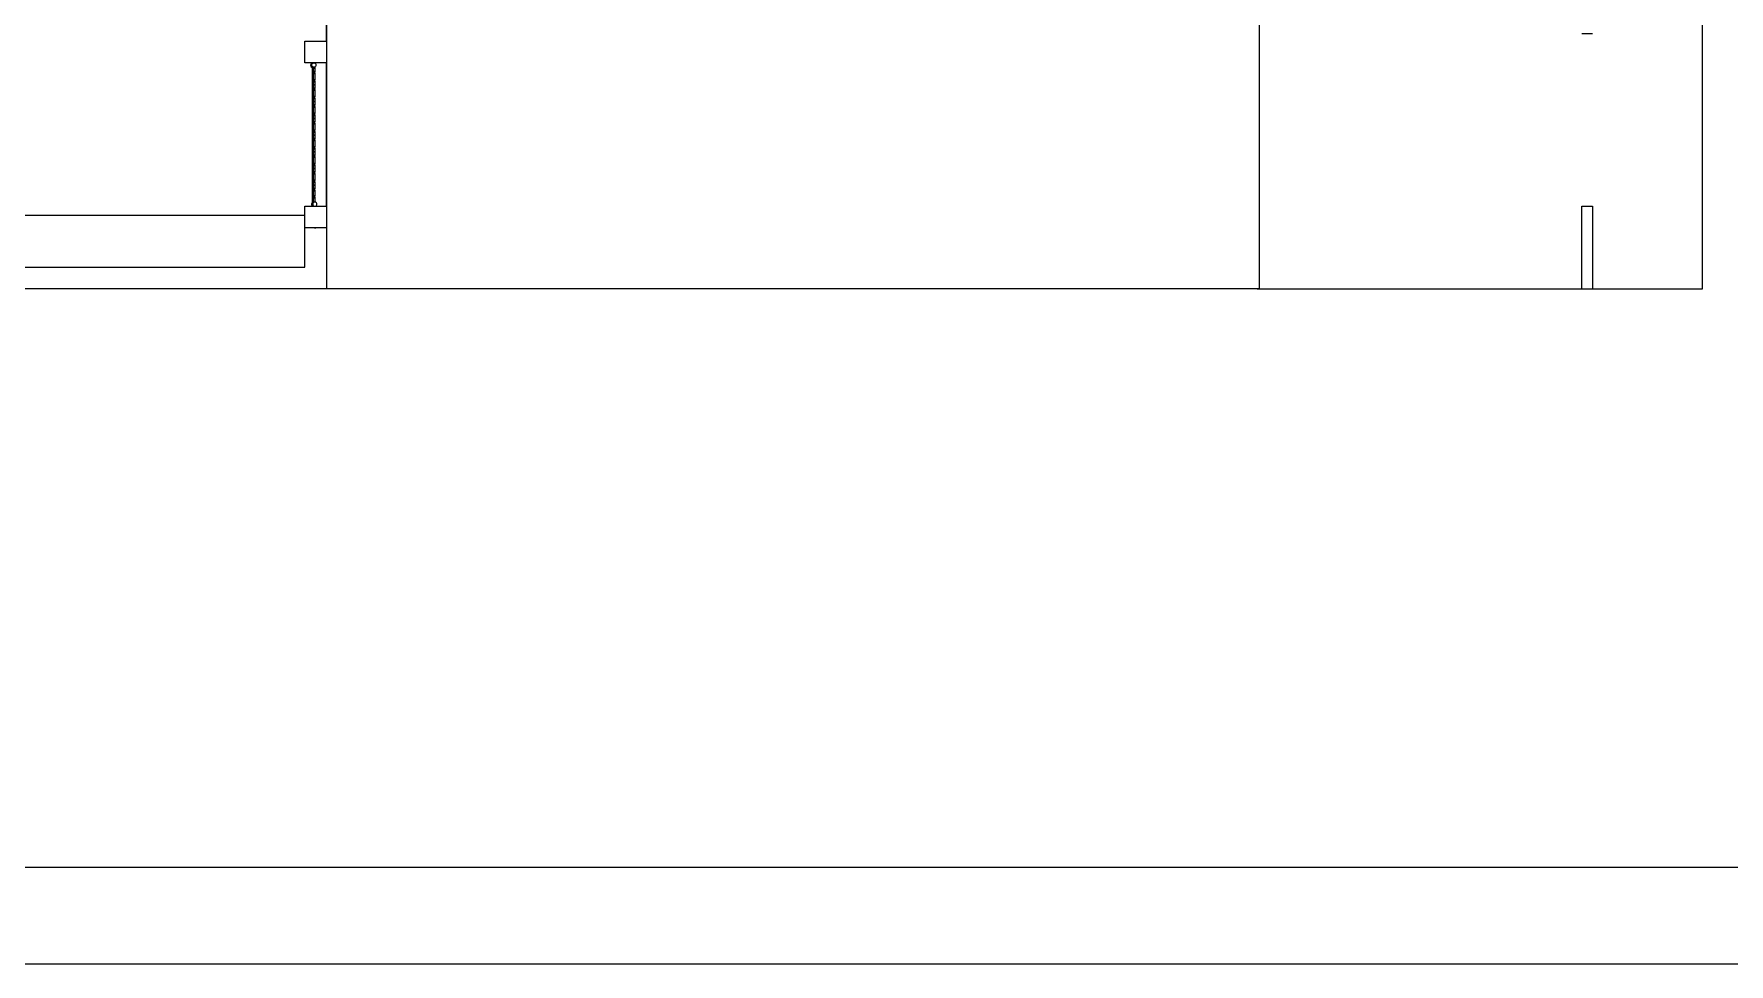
# Model space of a CAD drawing. Header units: inches. Extents: x -6210 to 141093, y -2740 to 21225.
# Drawn here: x 100887 to 102305, y 6209 to 6987 of the extents above; entities that cross this region are included whole.
import ezdxf

# ---------------------------------------------------------------- set-up
doc = ezdxf.new("R2010")
doc.units = ezdxf.units.IN
doc.header["$LTSCALE"] = 100
doc.header["$MEASUREMENT"] = 0
doc.layers.add('car area', color=53, linetype='Continuous')
doc.layers.add('SEAL', color=5, linetype='Continuous')

msp = doc.modelspace()

# ---------------------------------------------------------------- linework, layer by layer
at = {"layer": 'car area'}
for p, q in [((102282.54673, 6773.46781), (102282.54673, 9173.42073)), ((101911.9915, 6773.46781), (101911.9915, 7315.49586)), ((101911.94391, 7046.45414), (101911.94391, 6773.46781)), ((101131.93703, 6980.4679), (101131.93703, 7040.4679)), ((101131.93703, 7040.4679), (101131.93703, 6980.4679)), ((101113.93703, 6980.4679), (101131.93703, 6980.4679)), ((101113.93703, 6962.4679), (101113.93703, 6980.4679)), ((101131.93703, 6980.4679), (101131.93703, 6962.4679)), ((102190.69923, 6986.66917), (102181.69923, 6986.66917)), ((101131.93703, 6962.4679), (101113.93703, 6962.4679)), ((101131.93703, 6842.4679), (101131.93703, 6962.4679)), ((101131.93703, 6962.4679), (101131.93703, 6842.4679)), ((101120.20555, 6958.02695), (101120.20555, 6958.77287)), ((101120.20555, 6958.02695), (101121.20555, 6958.02695)), ((101120.20555, 6944.02695), (101120.20555, 6958.02695)), ((101121.20555, 6958.02695), (101120.20555, 6958.02695)), ((101121.20555, 6958.01551), (101121.20555, 6958.77287)), ((101121.20555, 6958.01551), (101122.20555, 6958.01551)), ((101121.20555, 6955.01551), (101121.20555, 6958.01551)), ((101122.20555, 6958.01551), (101121.20555, 6958.01551)), ((101121.20555, 6955.01551), (101121.20555, 6954.01551)), ((101121.20555, 6955.01551), (101121.50555, 6955.01551)), ((101121.20555, 6954.01551), (101121.50555, 6954.01551)), ((101121.20555, 6948.01551), (101121.20555, 6954.01551)), ((101121.20555, 6948.01551), (101121.20555, 6947.01551)), ((101121.20555, 6948.01551), (101121.50555, 6948.01551)), ((101121.20555, 6947.01551), (101121.50555, 6947.01551)), ((101121.20555, 6944.01551), (101121.20555, 6947.01551)), ((101121.50555, 6955.51551), (101121.50555, 6954.51551)), ((101121.50555, 6955.51551), (101121.80555, 6955.51551)), ((101121.50555, 6954.51551), (101121.50555, 6953.51551)), ((101121.50555, 6954.51551), (101121.80555, 6954.51551)), ((101121.50555, 6953.51551), (101121.80555, 6953.51551)), ((101121.50555, 6948.51551), (101121.50555, 6947.51551)), ((101121.50555, 6948.51551), (101121.80555, 6948.51551)), ((101121.50555, 6947.51551), (101121.50555, 6946.51551)), ((101121.50555, 6947.51551), (101121.80555, 6947.51551)), ((101121.50555, 6946.51551), (101121.80555, 6946.51551)), ((101121.80555, 6954.51551), (101121.80555, 6955.51551)), ((101121.80555, 6955.01551), (101122.20555, 6955.01551)), ((101121.80555, 6953.51551), (101121.80555, 6954.51551)), ((101121.80555, 6954.01551), (101122.20555, 6954.01551)), ((101121.80555, 6947.51551), (101121.80555, 6948.51551)), ((101121.80555, 6948.01551), (101122.20555, 6948.01551)), ((101121.80555, 6946.51551), (101121.80555, 6947.51551)), ((101121.80555, 6947.01551), (101122.20555, 6947.01551)), ((101122.20555, 6958.95507), (101122.20555, 6958.01551)), ((101122.20555, 6958.01551), (101122.20555, 6955.01551)), ((101122.20555, 6954.01551), (101122.20555, 6955.01551)), ((101122.20555, 6954.01551), (101122.20555, 6948.01551)), ((101122.20555, 6947.01551), (101122.20555, 6948.01551)), ((101122.20555, 6947.01551), (101122.20555, 6944.01551)), ((101120.20555, 6944.02695), (101121.20555, 6944.02695)), ((101120.20555, 6930.02695), (101120.20555, 6944.02695)), ((101121.20555, 6944.02695), (101120.20555, 6944.02695)), ((101121.20555, 6944.01551), (101122.20555, 6944.01551)), ((101121.20555, 6941.01551), (101121.20555, 6944.01551)), ((101122.20555, 6944.01551), (101121.20555, 6944.01551)), ((101121.20555, 6941.01551), (101121.20555, 6940.01551)), ((101121.20555, 6941.01551), (101121.50555, 6941.01551)), ((101121.20555, 6940.01551), (101121.50555, 6940.01551)), ((101121.20555, 6934.01551), (101121.20555, 6940.01551)), ((101121.20555, 6934.01551), (101121.20555, 6933.01551)), ((101121.20555, 6934.01551), (101121.50555, 6934.01551)), ((101121.20555, 6933.01551), (101121.50555, 6933.01551)), ((101121.20555, 6930.01551), (101121.20555, 6933.01551)), ((101121.50555, 6941.51551), (101121.50555, 6940.51551)), ((101121.50555, 6941.51551), (101121.80555, 6941.51551)), ((101121.50555, 6940.51551), (101121.50555, 6939.51551)), ((101121.50555, 6940.51551), (101121.80555, 6940.51551)), ((101121.50555, 6939.51551), (101121.80555, 6939.51551)), ((101121.50555, 6934.51551), (101121.50555, 6933.51551)), ((101121.50555, 6934.51551), (101121.80555, 6934.51551)), ((101121.50555, 6933.51551), (101121.50555, 6932.51551)), ((101121.50555, 6933.51551), (101121.80555, 6933.51551)), ((101121.50555, 6932.51551), (101121.80555, 6932.51551)), ((101121.80555, 6940.51551), (101121.80555, 6941.51551)), ((101121.80555, 6941.01551), (101122.20555, 6941.01551)), ((101121.80555, 6939.51551), (101121.80555, 6940.51551)), ((101121.80555, 6940.01551), (101122.20555, 6940.01551)), ((101121.80555, 6933.51551), (101121.80555, 6934.51551)), ((101121.80555, 6934.01551), (101122.20555, 6934.01551)), ((101121.80555, 6932.51551), (101121.80555, 6933.51551)), ((101121.80555, 6933.01551), (101122.20555, 6933.01551)), ((101122.20555, 6944.01551), (101122.20555, 6941.01551)), ((101122.20555, 6940.01551), (101122.20555, 6941.01551)), ((101122.20555, 6940.01551), (101122.20555, 6934.01551)), ((101122.20555, 6933.01551), (101122.20555, 6934.01551)), ((101122.20555, 6933.01551), (101122.20555, 6930.01551)), ((101120.20555, 6930.02695), (101121.20555, 6930.02695)), ((101120.20555, 6916.02695), (101120.20555, 6930.02695)), ((101121.20555, 6930.02695), (101120.20555, 6930.02695)), ((101121.20555, 6930.01551), (101122.20555, 6930.01551)), ((101121.20555, 6927.01551), (101121.20555, 6930.01551)), ((101122.20555, 6930.01551), (101121.20555, 6930.01551)), ((101121.20555, 6927.01551), (101121.20555, 6926.01551)), ((101121.20555, 6927.01551), (101121.50555, 6927.01551)), ((101121.20555, 6926.01551), (101121.50555, 6926.01551)), ((101121.20555, 6920.01551), (101121.20555, 6926.01551)), ((101121.20555, 6920.01551), (101121.20555, 6919.01551)), ((101121.20555, 6920.01551), (101121.50555, 6920.01551)), ((101121.20555, 6919.01551), (101121.50555, 6919.01551)), ((101121.20555, 6916.01551), (101121.20555, 6919.01551)), ((101121.50555, 6927.51551), (101121.50555, 6926.51551)), ((101121.50555, 6927.51551), (101121.80555, 6927.51551)), ((101121.50555, 6926.51551), (101121.50555, 6925.51551)), ((101121.50555, 6926.51551), (101121.80555, 6926.51551)), ((101121.50555, 6925.51551), (101121.80555, 6925.51551)), ((101121.50555, 6920.51551), (101121.50555, 6919.51551)), ((101121.50555, 6920.51551), (101121.80555, 6920.51551)), ((101121.50555, 6919.51551), (101121.50555, 6918.51551)), ((101121.50555, 6919.51551), (101121.80555, 6919.51551)), ((101121.50555, 6918.51551), (101121.80555, 6918.51551)), ((101121.80555, 6926.51551), (101121.80555, 6927.51551)), ((101121.80555, 6927.01551), (101122.20555, 6927.01551)), ((101121.80555, 6925.51551), (101121.80555, 6926.51551)), ((101121.80555, 6926.01551), (101122.20555, 6926.01551)), ((101121.80555, 6919.51551), (101121.80555, 6920.51551)), ((101121.80555, 6920.01551), (101122.20555, 6920.01551)), ((101121.80555, 6918.51551), (101121.80555, 6919.51551)), ((101121.80555, 6919.01551), (101122.20555, 6919.01551)), ((101122.20555, 6930.01551), (101122.20555, 6927.01551)), ((101122.20555, 6926.01551), (101122.20555, 6927.01551)), ((101122.20555, 6926.01551), (101122.20555, 6920.01551)), ((101122.20555, 6919.01551), (101122.20555, 6920.01551)), ((101122.20555, 6919.01551), (101122.20555, 6916.01551)), ((101120.20555, 6916.02695), (101121.20555, 6916.02695)), ((101120.20555, 6902.02695), (101120.20555, 6916.02695)), ((101121.20555, 6916.02695), (101120.20555, 6916.02695)), ((101121.20555, 6916.01551), (101122.20555, 6916.01551)), ((101121.20555, 6913.01551), (101121.20555, 6916.01551)), ((101122.20555, 6916.01551), (101121.20555, 6916.01551)), ((101121.20555, 6913.01551), (101121.20555, 6912.01551)), ((101121.20555, 6913.01551), (101121.50555, 6913.01551)), ((101121.20555, 6912.01551), (101121.50555, 6912.01551)), ((101121.20555, 6906.01551), (101121.20555, 6912.01551)), ((101121.20555, 6906.01551), (101121.20555, 6905.01551)), ((101121.20555, 6906.01551), (101121.50555, 6906.01551)), ((101121.20555, 6905.01551), (101121.50555, 6905.01551)), ((101121.20555, 6902.01551), (101121.20555, 6905.01551)), ((101121.50555, 6913.51551), (101121.50555, 6912.51551)), ((101121.50555, 6913.51551), (101121.80555, 6913.51551)), ((101121.50555, 6912.51551), (101121.50555, 6911.51551)), ((101121.50555, 6912.51551), (101121.80555, 6912.51551)), ((101121.50555, 6911.51551), (101121.80555, 6911.51551)), ((101121.50555, 6906.51551), (101121.50555, 6905.51551)), ((101121.50555, 6906.51551), (101121.80555, 6906.51551)), ((101121.50555, 6905.51551), (101121.50555, 6904.51551)), ((101121.50555, 6905.51551), (101121.80555, 6905.51551)), ((101121.50555, 6904.51551), (101121.80555, 6904.51551)), ((101121.80555, 6912.51551), (101121.80555, 6913.51551)), ((101121.80555, 6913.01551), (101122.20555, 6913.01551)), ((101121.80555, 6911.51551), (101121.80555, 6912.51551)), ((101121.80555, 6912.01551), (101122.20555, 6912.01551)), ((101121.80555, 6905.51551), (101121.80555, 6906.51551)), ((101121.80555, 6906.01551), (101122.20555, 6906.01551)), ((101121.80555, 6904.51551), (101121.80555, 6905.51551)), ((101121.80555, 6905.01551), (101122.20555, 6905.01551)), ((101122.20555, 6916.01551), (101122.20555, 6913.01551)), ((101122.20555, 6912.01551), (101122.20555, 6913.01551)), ((101122.20555, 6912.01551), (101122.20555, 6906.01551)), ((101122.20555, 6905.01551), (101122.20555, 6906.01551)), ((101122.20555, 6905.01551), (101122.20555, 6902.01551)), ((101120.20555, 6902.02695), (101121.20555, 6902.02695)), ((101120.20555, 6888.02695), (101120.20555, 6902.02695)), ((101121.20555, 6902.02695), (101120.20555, 6902.02695)), ((101121.20555, 6902.01551), (101122.20555, 6902.01551)), ((101121.20555, 6899.01551), (101121.20555, 6902.01551)), ((101122.20555, 6902.01551), (101121.20555, 6902.01551)), ((101121.20555, 6899.01551), (101121.20555, 6898.01551)), ((101121.20555, 6899.01551), (101121.50555, 6899.01551)), ((101121.20555, 6898.01551), (101121.50555, 6898.01551)), ((101121.20555, 6892.01551), (101121.20555, 6898.01551)), ((101121.20555, 6892.01551), (101121.20555, 6891.01551)), ((101121.20555, 6892.01551), (101121.50555, 6892.01551)), ((101121.20555, 6891.01551), (101121.50555, 6891.01551)), ((101121.20555, 6888.01551), (101121.20555, 6891.01551)), ((101121.50555, 6899.51551), (101121.50555, 6898.51551)), ((101121.50555, 6899.51551), (101121.80555, 6899.51551)), ((101121.50555, 6898.51551), (101121.50555, 6897.51551)), ((101121.50555, 6898.51551), (101121.80555, 6898.51551)), ((101121.50555, 6897.51551), (101121.80555, 6897.51551)), ((101121.50555, 6892.51551), (101121.50555, 6891.51551)), ((101121.50555, 6892.51551), (101121.80555, 6892.51551)), ((101121.50555, 6891.51551), (101121.50555, 6890.51551)), ((101121.50555, 6891.51551), (101121.80555, 6891.51551)), ((101121.50555, 6890.51551), (101121.80555, 6890.51551)), ((101121.80555, 6898.51551), (101121.80555, 6899.51551)), ((101121.80555, 6899.01551), (101122.20555, 6899.01551)), ((101121.80555, 6897.51551), (101121.80555, 6898.51551)), ((101121.80555, 6898.01551), (101122.20555, 6898.01551)), ((101121.80555, 6891.51551), (101121.80555, 6892.51551)), ((101121.80555, 6892.01551), (101122.20555, 6892.01551)), ((101121.80555, 6890.51551), (101121.80555, 6891.51551)), ((101121.80555, 6891.01551), (101122.20555, 6891.01551)), ((101122.20555, 6902.01551), (101122.20555, 6899.01551)), ((101122.20555, 6898.01551), (101122.20555, 6899.01551)), ((101122.20555, 6898.01551), (101122.20555, 6892.01551)), ((101122.20555, 6891.01551), (101122.20555, 6892.01551)), ((101122.20555, 6891.01551), (101122.20555, 6888.01551)), ((101120.20555, 6888.02695), (101121.20555, 6888.02695)), ((101120.20555, 6874.02695), (101120.20555, 6888.02695)), ((101121.20555, 6888.02695), (101120.20555, 6888.02695)), ((101121.20555, 6888.01551), (101122.20555, 6888.01551)), ((101121.20555, 6885.01551), (101121.20555, 6888.01551)), ((101122.20555, 6888.01551), (101121.20555, 6888.01551)), ((101121.20555, 6885.01551), (101121.20555, 6884.01551)), ((101121.20555, 6885.01551), (101121.50555, 6885.01551)), ((101121.20555, 6884.01551), (101121.50555, 6884.01551)), ((101121.20555, 6878.01551), (101121.20555, 6884.01551)), ((101121.20555, 6878.01551), (101121.20555, 6877.01551)), ((101121.20555, 6878.01551), (101121.50555, 6878.01551)), ((101121.20555, 6877.01551), (101121.50555, 6877.01551)), ((101121.20555, 6874.01551), (101121.20555, 6877.01551)), ((101121.50555, 6885.51551), (101121.50555, 6884.51551)), ((101121.50555, 6885.51551), (101121.80555, 6885.51551)), ((101121.50555, 6884.51551), (101121.50555, 6883.51551)), ((101121.50555, 6884.51551), (101121.80555, 6884.51551)), ((101121.50555, 6883.51551), (101121.80555, 6883.51551)), ((101121.50555, 6878.51551), (101121.50555, 6877.51551)), ((101121.50555, 6878.51551), (101121.80555, 6878.51551)), ((101121.50555, 6877.51551), (101121.50555, 6876.51551)), ((101121.50555, 6877.51551), (101121.80555, 6877.51551)), ((101121.50555, 6876.51551), (101121.80555, 6876.51551)), ((101121.80555, 6884.51551), (101121.80555, 6885.51551)), ((101121.80555, 6885.01551), (101122.20555, 6885.01551)), ((101121.80555, 6883.51551), (101121.80555, 6884.51551)), ((101121.80555, 6884.01551), (101122.20555, 6884.01551)), ((101121.80555, 6877.51551), (101121.80555, 6878.51551)), ((101121.80555, 6878.01551), (101122.20555, 6878.01551)), ((101121.80555, 6876.51551), (101121.80555, 6877.51551)), ((101121.80555, 6877.01551), (101122.20555, 6877.01551)), ((101122.20555, 6888.01551), (101122.20555, 6885.01551)), ((101122.20555, 6884.01551), (101122.20555, 6885.01551)), ((101122.20555, 6884.01551), (101122.20555, 6878.01551)), ((101122.20555, 6877.01551), (101122.20555, 6878.01551)), ((101122.20555, 6877.01551), (101122.20555, 6874.01551)), ((101120.20555, 6874.02695), (101121.20555, 6874.02695)), ((101120.20555, 6860.02695), (101120.20555, 6874.02695)), ((101121.20555, 6874.02695), (101120.20555, 6874.02695)), ((101121.20555, 6874.01551), (101122.20555, 6874.01551)), ((101121.20555, 6871.01551), (101121.20555, 6874.01551)), ((101122.20555, 6874.01551), (101121.20555, 6874.01551)), ((101121.20555, 6871.01551), (101121.20555, 6870.01551)), ((101121.20555, 6871.01551), (101121.50555, 6871.01551)), ((101121.20555, 6870.01551), (101121.50555, 6870.01551)), ((101121.20555, 6864.01551), (101121.20555, 6870.01551)), ((101121.20555, 6864.01551), (101121.20555, 6863.01551)), ((101121.20555, 6864.01551), (101121.50555, 6864.01551)), ((101121.20555, 6863.01551), (101121.50555, 6863.01551)), ((101121.20555, 6860.01551), (101121.20555, 6863.01551)), ((101121.50555, 6871.51551), (101121.50555, 6870.51551)), ((101121.50555, 6871.51551), (101121.80555, 6871.51551)), ((101121.50555, 6870.51551), (101121.50555, 6869.51551)), ((101121.50555, 6870.51551), (101121.80555, 6870.51551)), ((101121.50555, 6869.51551), (101121.80555, 6869.51551)), ((101121.50555, 6864.51551), (101121.50555, 6863.51551)), ((101121.50555, 6864.51551), (101121.80555, 6864.51551)), ((101121.50555, 6863.51551), (101121.50555, 6862.51551)), ((101121.50555, 6863.51551), (101121.80555, 6863.51551)), ((101121.50555, 6862.51551), (101121.80555, 6862.51551)), ((101121.80555, 6870.51551), (101121.80555, 6871.51551)), ((101121.80555, 6871.01551), (101122.20555, 6871.01551)), ((101121.80555, 6869.51551), (101121.80555, 6870.51551)), ((101121.80555, 6870.01551), (101122.20555, 6870.01551)), ((101121.80555, 6863.51551), (101121.80555, 6864.51551)), ((101121.80555, 6864.01551), (101122.20555, 6864.01551)), ((101121.80555, 6862.51551), (101121.80555, 6863.51551)), ((101121.80555, 6863.01551), (101122.20555, 6863.01551)), ((101122.20555, 6874.01551), (101122.20555, 6871.01551)), ((101122.20555, 6870.01551), (101122.20555, 6871.01551)), ((101122.20555, 6870.01551), (101122.20555, 6864.01551)), ((101122.20555, 6863.01551), (101122.20555, 6864.01551)), ((101122.20555, 6863.01551), (101122.20555, 6860.01551)), ((101121.20555, 6860.02695), (101120.20555, 6860.02695)), ((101120.20555, 6860.02695), (101121.20555, 6860.02695)), ((101120.20555, 6846.02695), (101120.20555, 6860.02695)), ((101122.20555, 6860.01551), (101121.20555, 6860.01551)), ((101121.20555, 6860.01551), (101122.20555, 6860.01551)), ((101121.20555, 6857.01551), (101121.20555, 6860.01551)), ((101121.20555, 6857.01551), (101121.20555, 6856.01551)), ((101121.20555, 6857.01551), (101121.50555, 6857.01551)), ((101121.20555, 6856.01551), (101121.50555, 6856.01551)), ((101121.20555, 6851.01551), (101121.20555, 6856.01551)), ((101121.20555, 6851.01551), (101121.20555, 6850.01551)), ((101121.20555, 6851.01551), (101121.50555, 6851.01551)), ((101121.20555, 6850.01551), (101121.50555, 6850.01551)), ((101121.20555, 6846.01551), (101121.20555, 6850.01551)), ((101121.50555, 6857.51551), (101121.50555, 6856.51551)), ((101121.50555, 6857.51551), (101121.80555, 6857.51551)), ((101121.50555, 6856.51551), (101121.50555, 6855.51551)), ((101121.50555, 6856.51551), (101121.80555, 6856.51551)), ((101121.50555, 6855.51551), (101121.80555, 6855.51551)), ((101121.50555, 6851.51551), (101121.50555, 6850.51551)), ((101121.50555, 6851.51551), (101121.80555, 6851.51551)), ((101121.50555, 6850.51551), (101121.50555, 6849.51551)), ((101121.50555, 6850.51551), (101121.80555, 6850.51551)), ((101121.50555, 6849.51551), (101121.80555, 6849.51551)), ((101121.80555, 6856.51551), (101121.80555, 6857.51551)), ((101121.80555, 6857.01551), (101122.20555, 6857.01551)), ((101121.80555, 6855.51551), (101121.80555, 6856.51551)), ((101121.80555, 6856.01551), (101122.20555, 6856.01551)), ((101121.80555, 6850.51551), (101121.80555, 6851.51551)), ((101121.80555, 6851.01551), (101122.20555, 6851.01551)), ((101121.80555, 6849.51551), (101121.80555, 6850.51551)), ((101121.80555, 6850.01551), (101122.20555, 6850.01551)), ((101122.20555, 6860.01551), (101122.20555, 6857.01551)), ((101122.20555, 6856.01551), (101122.20555, 6857.01551)), ((101122.20555, 6856.01551), (101122.20555, 6851.01551)), ((101122.20555, 6850.01551), (101122.20555, 6851.01551)), ((101122.20555, 6850.01551), (101122.20555, 6846.02695)), ((101113.93703, 6834.89495), (100568.49238, 6834.89495)), ((101113.93703, 6824.4679), (101113.93703, 6842.4679)), ((101113.93703, 6842.4679), (101131.93703, 6842.4679)), ((101121.20555, 6846.02695), (101120.20555, 6846.02695)), ((101122.00371, 6846.01551), (101121.20555, 6846.01551)), ((101131.93703, 6842.4679), (101131.93703, 6824.4679)), ((102181.69923, 6842.66917), (102190.69923, 6842.66917)), ((102181.69923, 6773.46781), (102181.69923, 6842.66917)), ((102190.69923, 6842.66917), (102190.69923, 6773.46781)), ((101113.93703, 6791.4679), (101113.93703, 6824.4679)), ((101131.93703, 6824.4679), (101113.93703, 6824.4679)), ((101121.93703, 6824.46661), (101122.93703, 6824.46661)), ((101131.93703, 6824.4679), (101131.93703, 6773.4679)), ((98809.93703, 6791.4679), (101113.93703, 6791.4679)), ((101131.93703, 6773.4679), (98791.93703, 6773.4679)), ((101911.94391, 6773.46781), (101131.93703, 6773.4679)), ((101910.27954, 6773.46781), (102282.54673, 6773.46781))]:
    msp.add_line(p, q, dxfattribs=at)
msp.add_circle((101121.39878, 6960.54763), 1.78525, dxfattribs=at)
for centre, start, end in [((101120.39878, 6960.54763), 73.73545496, 286.26454504), ((101121.20555, 6844.2417), 90, 263.50844851), ((101122.20555, 6844.2417), 0, 263.50844851), ((101121.20555, 6844.2417), 73.73545496, 83.50844851), ((101121.20555, 6844.2417), 276.49155149, 286.26454504), ((101122.20555, 6844.2417), 276.49155149, 0)]:
    msp.add_arc(centre, 1.78525, start, end, dxfattribs=at)
at = {"layer": 'SEAL', "color": 1}
for points in [[(103111.71673, 9761.52009), (103111.71673, 6208.56928), (97819.70999, 6208.56928), (97819.70999, 9761.52009)], [(103030.96785, 9680.77121), (103030.96785, 6289.31816), (97900.45887, 6289.31816), (97900.45887, 9680.77121)]]:
    msp.add_lwpolyline(points, close=True, dxfattribs=at)

doc.saveas('drawing.dxf')
